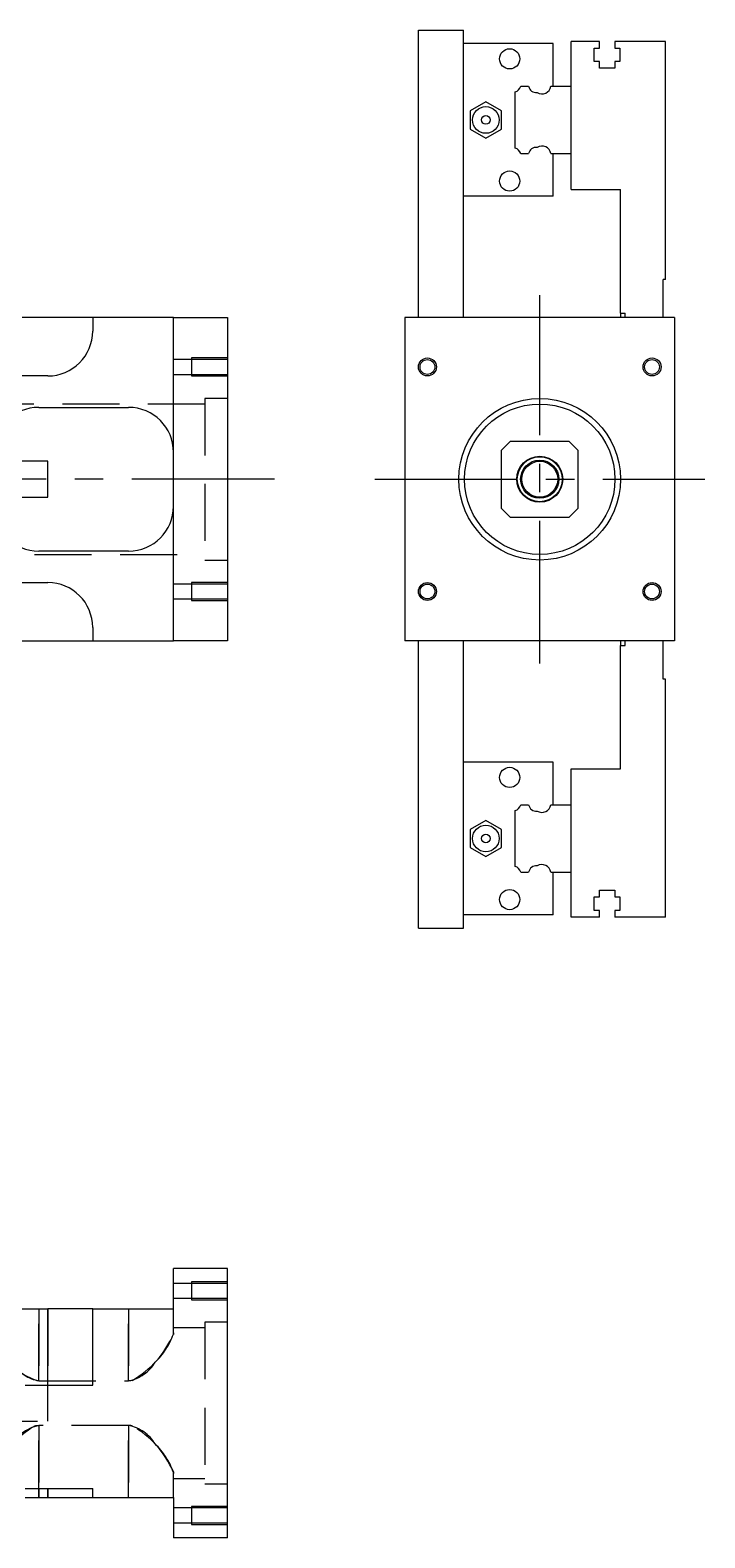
# Model space of a CAD drawing. Extents: x -12 to 911, y -284 to 102.
# Drawn here: x 761.1 to 911.3, y -235.7 to 100 of the extents above; entities that cross this region are included whole.
import ezdxf

# ---------------------------------------------------------------- set-up
doc = ezdxf.new("R2010")
doc.units = 0
doc.linetypes.add('CENTER', pattern=[50.8, 31.75, -6.35, 6.35, -6.35])
doc.linetypes.add('DASHED', pattern=[19.05, 12.7, -6.35])
doc.layers.get('0').update_dxf_attribs({"linetype": 'CONTINUOUS'})
doc.layers.add('CENTER', color=1, linetype='CENTER')

msp = doc.modelspace()

# ---------------------------------------------------------------- linework, layer by layer
at = {"color": 7, "linetype": 'CONTINUOUS'}
for p, q in [((847.525401, 36), (847.525401, 100)), ((847.525401, 100), (857.525401, 100)), ((857.525401, 36), (857.525401, 100)), ((881.525401, 87.5), (881.525401, 97.5)), ((887.825401, 97.5), (881.525401, 97.5)), ((887.825401, 96), (887.825401, 97.5)), ((891.225401, 97.5), (891.225401, 96)), ((902.525401, 97.5), (891.225401, 97.5)), ((902.525401, 44.5), (902.525401, 97.5)), ((877.525401, 97), (857.525401, 97)), ((877.525401, 87.5), (877.525401, 97)), ((886.675401, 96), (887.825401, 96)), ((886.675401, 93), (886.675401, 96)), ((891.225401, 96), (892.375401, 96)), ((892.375401, 96), (892.375401, 93)), ((887.825401, 93), (886.675401, 93)), ((887.825401, 91.5), (887.825401, 93)), ((891.225401, 91.5), (887.825401, 91.5)), ((891.225401, 93), (891.225401, 91.5)), ((892.375401, 93), (891.225401, 93)), ((870.277673, 87.5), (872.052081, 87.5)), ((877.002773, 87.5), (881.525401, 87.5)), ((881.525401, 72.5), (881.525401, 87.5)), ((881.525401, 72.5), (881.525401, 87.5)), ((862.525361, 84.041452), (859.025361, 82.020726)), ((866.02536, 82.020726), (862.525361, 84.041452)), ((869.025401, 73.752272), (869.025401, 86.247728)), ((859.025361, 82.020726), (859.02536, 77.979274)), ((866.02536, 77.979274), (866.02536, 82.020726)), ((859.02536, 77.979274), (862.525361, 75.958548)), ((862.525361, 75.958548), (866.02536, 77.979274)), ((870.277673, 72.5), (872.052081, 72.5)), ((877.002773, 72.5), (881.525401, 72.5)), ((877.525401, 63), (877.525401, 72.5)), ((881.525401, 64.5), (881.525401, 72.5)), ((881.525401, 64.5), (892.525401, 64.5)), ((892.525401, 37), (892.525401, 64.5)), ((877.525401, 63), (857.525401, 63)), ((902.525401, 44.5), (902.025401, 44.5)), ((902.025401, 36), (902.025401, 44.5)), ((892.525401, 37), (893.525401, 37)), ((892.525401, 37), (892.525401, 36)), ((893.525401, 36), (893.525401, 37)), ((775, 36), (725, 36)), ((775, 36), (775, 33)), ((793, 36), (775, 36)), ((793, 36), (805, 36)), ((793, -36), (793, 36)), ((805, 36), (805, -36)), ((904.525401, 36), (844.525401, 36)), ((844.525401, 36), (844.525401, -36)), ((904.525401, 36), (904.525401, -36)), ((765, 23), (725, 23)), ((763, 16), (783, 16)), ((868.025401, 8.5), (866.025401, 6.5)), ((868.025401, 8.5), (881.025401, 8.5)), ((883.025401, 6.5), (881.025401, 8.5)), ((765, 4), (753, 4)), ((765, -4), (765, 4)), ((866.025401, -6.5), (866.025401, 6.5)), ((883.025401, 6.5), (883.025401, -6.5)), ((753, -4), (765, -4)), ((866.025401, -6.5), (868.025401, -8.5)), ((881.025401, -8.5), (883.025401, -6.5)), ((881.025401, -8.5), (868.025401, -8.5)), ((783, -16), (763, -16)), ((725, -23), (765, -23)), ((775, -33), (775, -36)), ((725, -36), (775, -36)), ((775, -36), (793, -36)), ((805, -36), (793, -36)), ((904.525401, -36), (844.525401, -36)), ((847.525401, -100), (847.525401, -36)), ((857.525401, -100), (857.525401, -36)), ((892.525401, -36), (892.525401, -37)), ((893.525401, -37), (893.525401, -36)), ((902.025401, -44.5), (902.025401, -36)), ((892.525401, -64.5), (892.525401, -37)), ((892.525401, -37), (893.525401, -37)), ((902.525401, -44.5), (902.025401, -44.5)), ((902.525401, -97.5), (902.525401, -44.5)), ((877.525401, -63), (857.525401, -63)), ((877.525401, -72.5), (877.525401, -63)), ((881.525401, -72.5), (881.525401, -64.5)), ((881.525401, -64.5), (892.525401, -64.5)), ((869.025401, -86.247728), (869.025401, -73.752272)), ((870.277673, -72.5), (872.052081, -72.5)), ((877.002773, -72.5), (881.525401, -72.5)), ((881.525401, -87.5), (881.525401, -72.5)), ((881.525401, -87.5), (881.525401, -72.5)), ((862.525361, -75.958548), (859.025361, -77.979274)), ((866.02536, -77.979274), (862.525361, -75.958548)), ((859.025361, -77.979274), (859.02536, -82.020726)), ((866.02536, -82.020726), (866.02536, -77.979274)), ((859.02536, -82.020726), (862.525361, -84.041452)), ((862.525361, -84.041452), (866.02536, -82.020726)), ((870.277673, -87.5), (872.052081, -87.5)), ((877.002773, -87.5), (881.525401, -87.5)), ((877.525401, -97), (877.525401, -87.5)), ((881.525401, -97.5), (881.525401, -87.5)), ((886.675401, -93), (887.825401, -93)), ((886.675401, -96), (886.675401, -93)), ((887.825401, -91.5), (891.225401, -91.5)), ((887.825401, -93), (887.825401, -91.5)), ((891.225401, -91.5), (891.225401, -93)), ((891.225401, -93), (892.375401, -93)), ((892.375401, -93), (892.375401, -96)), ((877.525401, -97), (857.525401, -97)), ((887.825401, -96), (886.675401, -96)), ((887.825401, -97.5), (887.825401, -96)), ((891.225401, -96), (891.225401, -97.5)), ((892.375401, -96), (891.225401, -96)), ((847.525401, -100), (857.525401, -100)), ((887.825401, -97.5), (881.525401, -97.5)), ((902.525401, -97.5), (891.225401, -97.5)), ((793, -184.73), (793, -175.73)), ((805, -175.73), (793, -175.73)), ((805, -235.73), (805, -175.73)), ((725, -184.73), (765, -184.73)), ((765, -201.73), (765, -184.73)), ((775, -184.73), (765, -184.73)), ((775, -201.73), (775, -184.73)), ((775, -184.73), (793, -184.73)), ((760, -201.73), (775, -201.73)), ((760, -224.73), (775, -224.73)), ((765, -226.73), (765, -224.73)), ((775, -226.73), (775, -224.73)), ((760, -226.73), (765, -226.73)), ((765, -226.73), (775, -226.73)), ((775, -226.73), (793, -226.73)), ((793, -226.73), (793, -235.73)), ((805, -235.73), (793, -235.73))]:
    msp.add_line(p, q, dxfattribs=at)
at = {"color": 3, "linetype": 'DASHED'}
for p, q in [((797, 26.999994), (797, 23.000006)), ((805, 26.999994), (797, 26.999994)), ((797, 26.65), (793, 26.65)), ((805, 26.65), (797, 26.65)), ((793, 23.35), (797, 23.35)), ((797, 23.35), (805, 23.35)), ((797, 23.000006), (805, 23.000006)), ((800, 18), (800, -18)), ((805, 18), (800, 18)), ((800, 16.75), (743, 16.75)), ((743, -16.75), (800, -16.75)), ((800, -18), (805, -18)), ((797, -23.35), (793, -23.35)), ((797, -23.000006), (797, -26.999994)), ((805, -23.000006), (797, -23.000006)), ((805, -23.35), (797, -23.35)), ((793, -26.65), (797, -26.65)), ((797, -26.65), (805, -26.65)), ((797, -26.999994), (805, -26.999994)), ((797, -179.08), (793, -179.08)), ((797, -178.730006), (797, -182.729994)), ((805, -178.730006), (797, -178.730006)), ((805, -179.08), (797, -179.08)), ((793, -182.38), (797, -182.38)), ((797, -182.38), (805, -182.38)), ((797, -182.729994), (805, -182.729994)), ((763, -200.773944), (763, -184.73)), ((763, -184.73), (763, -200.773944)), ((765, -184.73), (765, -201.73)), ((783, -184.73), (783, -200.773944)), ((783, -200.773944), (783, -184.73)), ((793, -190.091506), (793, -184.73)), ((800, -187.73), (800, -223.73)), ((805, -187.73), (800, -187.73)), ((793, -190.091506), (792.964356, -190.441816)), ((792.972896, -190.393974), (793, -190.091506)), ((800, -188.98), (793, -188.98)), ((763, -200.773944), (783, -200.773944)), ((783.159066, -200.76967), (783, -200.773944)), ((783.476534, -200.736674), (783.159066, -200.76967)), ((783.7897, -200.673728), (783.476534, -200.736674)), ((765, -205.73), (765, -201.73)), ((765, -209.73), (765, -205.73)), ((750, -209.73), (765, -209.73)), ((762.168044, -210.796652), (762.436232, -210.737114)), ((762.436232, -210.737114), (762.716886, -210.699048)), ((762.716886, -210.699048), (763, -210.686056)), ((783, -210.686056), (763, -210.686056)), ((763, -226.73), (763, -210.686056)), ((763, -210.686056), (763, -224.73)), ((783, -210.686056), (783, -226.73)), ((783, -226.73), (783, -210.686056)), ((783.159066, -210.69033), (783, -210.686056)), ((783.476534, -210.723326), (783.159066, -210.69033)), ((783.7897, -210.786272), (783.476534, -210.723326)), ((793, -221.368494), (792.964356, -221.018184)), ((792.972896, -221.066026), (793, -221.368494)), ((793, -226.73), (793, -221.368494)), ((763, -224.73), (763, -226.73)), ((765, -224.73), (765, -226.73)), ((793, -222.48), (800, -222.48)), ((800, -223.73), (805, -223.73)), ((797, -229.08), (793, -229.08)), ((797, -228.730006), (797, -232.729994)), ((805, -228.730006), (797, -228.730006)), ((805, -229.08), (797, -229.08)), ((793, -232.38), (797, -232.38)), ((797, -232.38), (805, -232.38)), ((797, -232.729994), (805, -232.729994))]:
    msp.add_line(p, q, dxfattribs=at)
at = {"color": 7, "linetype": 'CONTINUOUS'}
for centre, radius in [((867.82536, 93.6), 2.25), ((862.525361, 80), 2.97), ((862.525361, 80), 0.97), ((867.82536, 66.4), 2.25), ((849.525401, 25), 1.65), ((899.525401, 25), 1.65), ((874.525401, 0), 18), ((874.525401, 0), 16.75), ((874.525401, 0), 5.125), ((874.525401, 0), 5), ((874.525401, 0), 4.25), ((874.525401, 0), 4), ((849.525401, -25), 1.65), ((899.525401, -25), 1.65), ((867.82536, -66.4), 2.25), ((862.525361, -80), 2.97), ((862.525361, -80), 0.97), ((867.82536, -93.6), 2.25)]:
    msp.add_circle(centre, radius, dxfattribs=at)
at = {"color": 3, "linetype": 'CONTINUOUS'}
for centre in [(849.525401, 25), (899.525401, 25), (849.525401, -25), (899.525401, -25)]:
    msp.add_circle(centre, 2, dxfattribs=at)
at = {"color": 7, "linetype": 'CONTINUOUS'}
for centre, radius, start, end in [((868.625401, 87.9), 1.7, 283.608961, 346.391039), ((873.725401, 87.8), 1.7, 190.164249, 277.540197), ((875.025401, 87.8), 2, 237.42103, 351.373073), ((873.725401, 72.2), 1.7, 82.459803, 169.835751), ((875.025401, 72.2), 2, 8.626927, 122.57897), ((868.625401, 72.1), 1.7, 13.608961, 76.391039), ((765, 33), 10, 270, 0), ((763, 6), 10, 90, 180), ((783, 6), 10, 0, 90), ((763, -6), 10, 180, 270), ((783, -6), 10, 270, 0), ((765, -33), 10, 0, 90), ((868.625401, -72.1), 1.7, 283.608961, 346.391039), ((873.725401, -72.2), 1.7, 190.164249, 277.540197), ((875.025401, -72.2), 2, 237.42103, 351.373073), ((868.625401, -87.9), 1.7, 13.608961, 76.391039), ((873.725401, -87.8), 1.7, 82.459803, 169.835751), ((875.025401, -87.8), 2, 8.626927, 122.57897)]:
    msp.add_arc(centre, radius, start, end, dxfattribs=at)
at = {"color": 3, "linetype": 'DASHED'}
for centre, radius, start, end in [((772.865189, -181.64876), 21.938422, 299.86529054, 336.37141067), ((776.872703, -184.360996), 17.1934, 314.40344492, 339.45829111), ((765.55002, -190.460086), 10.624418, 209.96762839, 256.11257235), ((764.419966, -192.70172), 8.196164, 212.387458, 260.023302), ((781.139489, -191.830449), 9.134966, 281.75160483, 328.19767102), ((773.067072, -229.725176), 21.842112, 119.93330141, 156.50420957), ((765.55002, -220.999914), 10.624418, 103.88742765, 150.03237161), ((781.139489, -219.629551), 9.134966, 31.80232898, 78.24839517), ((772.865189, -229.81124), 21.938422, 23.62858933, 60.13470946), ((776.872703, -227.099004), 17.1934, 20.54170889, 45.59655508)]:
    msp.add_arc(centre, radius, start, end, dxfattribs=at)
at = {"layer": 'CENTER', "color": 1, "linetype": 'CENTER'}
for p, q in [((874.525401, -41), (874.525401, 41)), ((815.445, 0), (-11.795, 0)), ((837.775401, 0), (911.275401, 0))]:
    msp.add_line(p, q, dxfattribs=at)

doc.saveas('drawing.dxf')
